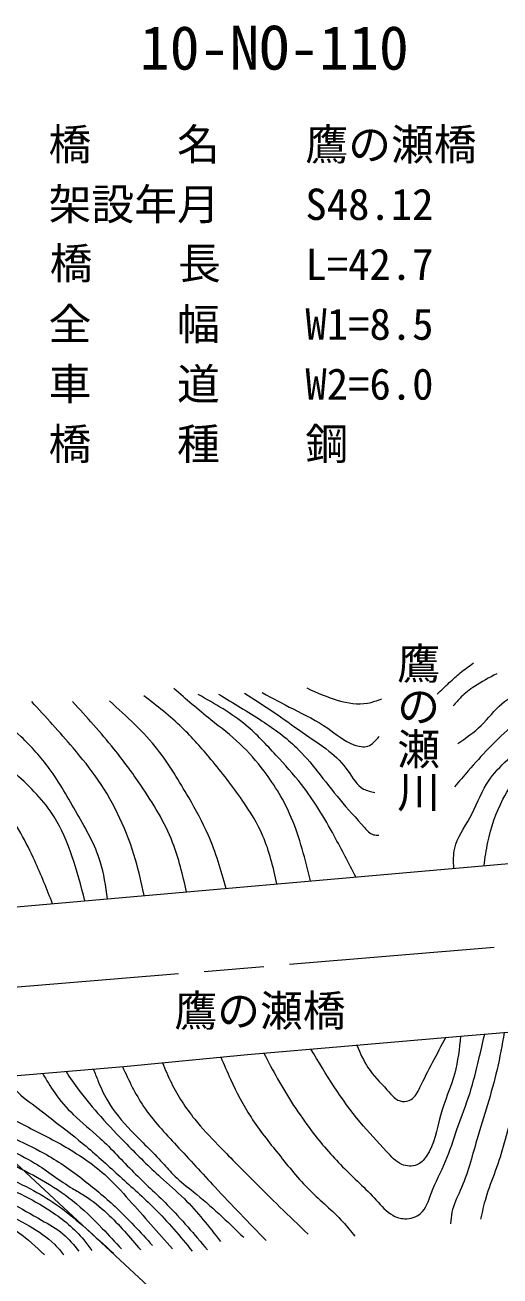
# Model space of a CAD drawing. Units: millimetres, scale not verified. Extents: x 40000 to 680000, y 20000 to 380000.
# Drawn here: x 269200 to 296939, y 242829 to 315915 of the extents above; entities that cross this region are included whole.
import ezdxf
from ezdxf.enums import TextEntityAlignment as Align

# ---------------------------------------------------------------- set-up
doc = ezdxf.new("R2010")
doc.units = ezdxf.units.MM
doc.header["$LTSCALE"] = 1000
doc.linetypes.add('CHAIN', pattern=[18.5, 12, -1.5, 3.5, -1.5])
for name, color, linetype, lineweight in [('M-BGD', 7, 'Continuous', 13), ('M-BMK', 2, 'CHAIN', 13), ('M-STR-HTXT', 7, 'Continuous', 13), ('M-STR-STR1', 1, 'Continuous', 13), ('M-STR-STRC', 7, 'Continuous', 13)]:
    doc.layers.add(name, color=color, linetype=linetype, lineweight=lineweight)
doc.styles.add('@ＭＳ ゴシック', font='')
doc.styles.add('ＭＳ ゴシック', font='')
doc.styles.get('@ＭＳ ゴシック').set_extended_font_data('@MS Gothic')
doc.styles.get('ＭＳ ゴシック').set_extended_font_data('MS Gothic')

msp = doc.modelspace()

# ---------------------------------------------------------------- linework, layer by layer
at = {"layer": 'M-BGD'}
for points, knots in [([(296014, 266801), (296075, 267259), (296135, 267716), (296228, 268168), (296406, 269037), (296704, 269885), (297112, 270677), (297685, 271787), (298477, 272787), (299386, 273636), (300021, 274229), (300713, 274750), (301425, 275260), (302189, 275808), (302976, 276346), (303843, 276668), (304714, 276991), (305665, 277098), (306604, 277191), (307327, 277263), (308043, 277328), (308752, 277444), (309553, 277575), (310345, 277771), (311116, 278057), (311758, 278296), (312385, 278596), (312902, 279032), (313369, 279425), (313748, 279927), (314057, 280458), (314172, 280654), (314277, 280853), (314382, 281053)], [0, 0, 0, 0, 1, 1, 1, 2, 2, 2, 3, 3, 3, 4, 4, 4, 5, 5, 5, 6, 6, 6, 7, 7, 7, 8, 8, 8, 9, 9, 9, 10, 10, 10, 11, 11, 11, 11]), ([(294241, 266645), (294227, 267044), (294213, 267443), (294295, 267815), (294436, 268449), (294856, 269007), (295180, 269602), (295536, 270257), (295775, 270958), (296154, 271569), (296733, 272503), (297638, 273228), (298482, 273987), (299367, 274782), (300185, 275616), (301135, 276297), (301735, 276727), (302387, 277096), (303066, 277398), (303765, 277708), (304493, 277948), (305177, 278282), (305515, 278447), (305842, 278635), (306170, 278823)], [0, 0, 0, 0, 1, 1, 1, 2, 2, 2, 3, 3, 3, 4, 4, 4, 5, 5, 5, 6, 6, 6, 7, 7, 7, 8, 8, 8, 8]), ([(296750, 278011), (296308, 277779), (295867, 277546), (295450, 277271), (295174, 277089), (294909, 276889), (294674, 276658), (294508, 276493), (294356, 276314), (294205, 276134)], [0, 0, 0, 0, 1, 1, 1, 2, 2, 2, 3, 3, 3, 3]), ([(302723, 278174), (302164, 277873), (301605, 277572), (301045, 277271), (300481, 276969), (299916, 276667), (299384, 276315), (298806, 275932), (298267, 275490), (297742, 275034), (297237, 274594), (296745, 274141), (296280, 273662), (295869, 273237), (295478, 272792), (295089, 272345), (294818, 272032), (294548, 271719), (294277, 271406)], [0, 0, 0, 0, 1, 1, 1, 2, 2, 2, 3, 3, 3, 4, 4, 4, 5, 5, 5, 6, 6, 6, 6]), ([(294476, 273933), (294955, 274263), (295433, 274593), (295847, 274997), (296264, 275404), (296615, 275886), (297056, 276261), (297461, 276603), (297941, 276856), (298392, 277145), (298753, 277376), (299096, 277630), (299438, 277885)], [0, 0, 0, 0, 1, 1, 1, 2, 2, 2, 3, 3, 3, 4, 4, 4, 4]), ([(285872, 265907), (285565, 267171), (285258, 268434), (284749, 269620), (284337, 270579), (283792, 271487), (283161, 272327), (282734, 272894), (282268, 273431), (281753, 273915), (281218, 274417), (280631, 274862), (280057, 275322), (279320, 275913), (278606, 276529), (277892, 277145)], [0, 0, 0, 0, 1, 1, 1, 2, 2, 2, 3, 3, 3, 4, 4, 4, 5, 5, 5, 5]), ([(285651, 277181), (286250, 276913), (286849, 276645), (287492, 276459), (288052, 276297), (288646, 276197), (289206, 276297), (289489, 276347), (289763, 276448), (290036, 276549)], [0, 0, 0, 0, 1, 1, 1, 2, 2, 2, 3, 3, 3, 3]), ([(270805, 264580), (270474, 265417), (270144, 266254), (269771, 267075), (269268, 268181), (268688, 269260), (267966, 270233), (267466, 270908), (266899, 271532), (266306, 272128), (265675, 272763), (265015, 273366), (264339, 273951), (263311, 274840), (262246, 275686), (261181, 276531)], [0, 0, 0, 0, 1, 1, 1, 2, 2, 2, 3, 3, 3, 4, 4, 4, 5, 5, 5, 5]), ([(276167, 265052), (276011, 265754), (275855, 266456), (275654, 267147), (275175, 268796), (274440, 270387), (273470, 271803), (273021, 272458), (272522, 273076), (272008, 273680), (271225, 274602), (270408, 275495), (269590, 276387)], [0, 0, 0, 0, 1, 1, 1, 2, 2, 2, 3, 3, 3, 4, 4, 4, 4]), ([(278638, 265270), (278410, 266250), (278181, 267229), (277819, 268158), (277359, 269340), (276681, 270440), (275961, 271496), (275462, 272228), (274942, 272940), (274391, 273626), (273625, 274578), (272799, 275483), (271972, 276387)], [0, 0, 0, 0, 1, 1, 1, 2, 2, 2, 3, 3, 3, 4, 4, 4, 4]), ([(280939, 265473), (280643, 266526), (280346, 267579), (279913, 268573), (279582, 269330), (279173, 270053), (278758, 270775), (278202, 271741), (277637, 272705), (276953, 273572), (276130, 274616), (275134, 275519), (274138, 276423)], [0, 0, 0, 0, 1, 1, 1, 2, 2, 2, 3, 3, 3, 4, 4, 4, 4]), ([(283916, 265735), (283696, 266690), (283476, 267645), (283092, 268534), (282773, 269271), (282342, 269962), (281883, 270627), (281313, 271453), (280700, 272240), (280060, 273010), (279524, 273655), (278969, 274289), (278364, 274868), (277668, 275535), (276906, 276131), (276144, 276727)], [0, 0, 0, 0, 1, 1, 1, 2, 2, 2, 3, 3, 3, 4, 4, 4, 5, 5, 5, 5]), ([(288523, 266141), (288108, 266942), (287693, 267743), (287257, 268537), (286684, 269582), (286076, 270615), (285345, 271551), (284878, 272147), (284362, 272704), (283847, 273265), (283292, 273868), (282738, 274476), (282114, 274997), (281267, 275706), (280292, 276254), (279317, 276802)], [0, 0, 0, 0, 1, 1, 1, 2, 2, 2, 3, 3, 3, 4, 4, 4, 5, 5, 5, 5]), ([(280508, 276820), (281363, 276311), (282219, 275802), (283053, 275250), (283760, 274783), (284451, 274284), (285056, 273698), (285492, 273275), (285883, 272806), (286265, 272327), (286713, 271764), (287150, 271188), (287600, 270648), (288054, 270105), (288521, 269599), (289026, 269024), (289182, 268847), (289342, 268662), (289549, 268609), (289645, 268585), (289750, 268588), (289856, 268591)], [0, 0, 0, 0, 1, 1, 1, 2, 2, 2, 3, 3, 3, 4, 4, 4, 5, 5, 5, 6, 6, 6, 7, 7, 7, 7]), ([(282024, 276874), (282589, 276521), (283154, 276168), (283702, 275791), (284267, 275403), (284813, 274989), (285381, 274600), (285910, 274238), (286457, 273898), (286951, 273500), (287368, 273163), (287746, 272784), (288069, 272327), (288345, 271937), (288582, 271490), (288972, 271280), (289168, 271174), (289404, 271128), (289639, 271081)], [0, 0, 0, 0, 1, 1, 1, 2, 2, 2, 3, 3, 3, 4, 4, 4, 5, 5, 5, 6, 6, 6, 6]), ([(283053, 276910), (283650, 276586), (284248, 276263), (284857, 275954), (285547, 275605), (286252, 275275), (286878, 274835), (287371, 274489), (287814, 274076), (288412, 273861), (288681, 273764), (288980, 273707), (289224, 273788), (289481, 273873), (289678, 274111), (289874, 274348)], [0, 0, 0, 0, 1, 1, 1, 2, 2, 2, 3, 3, 3, 4, 4, 4, 5, 5, 5, 5]), ([(272698, 264746), (272464, 265628), (272230, 266510), (271935, 267379), (271666, 268171), (271347, 268952), (270906, 269653), (270317, 270590), (269511, 271382), (268687, 272143), (267260, 273461), (265781, 274684), (264301, 275906)], [0, 0, 0, 0, 1, 1, 1, 2, 2, 2, 3, 3, 3, 4, 4, 4, 4]), ([(274014, 264862), (273914, 265601), (273813, 266339), (273597, 267039), (273293, 268021), (272760, 268929), (272243, 269836), (271728, 270740), (271229, 271642), (270619, 272471), (270130, 273135), (269571, 273753), (268977, 274330), (268420, 274871), (267832, 275376), (267244, 275882)], [0, 0, 0, 0, 1, 1, 1, 2, 2, 2, 3, 3, 3, 4, 4, 4, 5, 5, 5, 5]), ([(283144, 255854), (283408, 255348), (283672, 254843), (283951, 254345), (284542, 253294), (285200, 252280), (285931, 251318), (286494, 250579), (287099, 249870), (287748, 249212), (288394, 248556), (289083, 247952), (289715, 247257), (290012, 246931), (290297, 246585), (290674, 246374), (290886, 246256), (291129, 246180), (291380, 246173), (291712, 246162), (292060, 246270), (292301, 246475), (292630, 246756), (292758, 247219), (292919, 247648), (293169, 248316), (293499, 248902), (293764, 249528), (294025, 250145), (294221, 250802), (294445, 251445), (294689, 252147), (294966, 252833), (295189, 253538), (295392, 254180), (295551, 254837), (295706, 255493), (295821, 255980), (295935, 256466), (296048, 256953)], [0, 0, 0, 0, 1, 1, 1, 2, 2, 2, 3, 3, 3, 4, 4, 4, 5, 5, 5, 6, 6, 6, 7, 7, 7, 8, 8, 8, 9, 9, 9, 10, 10, 10, 11, 11, 11, 12, 12, 12, 13, 13, 13, 13]), ([(294643, 256831), (294562, 256102), (294481, 255373), (294293, 254673), (294071, 253842), (293698, 253052), (293461, 252214), (293229, 251391), (293128, 250521), (292629, 249805), (292485, 249599), (292309, 249406), (292086, 249313), (291817, 249201), (291480, 249233), (291203, 249351), (290842, 249505), (290582, 249804), (290321, 250095), (289795, 250681), (289262, 251234), (288769, 251823), (287678, 253127), (286785, 254606), (285893, 256086)], [0, 0, 0, 0, 1, 1, 1, 2, 2, 2, 3, 3, 3, 4, 4, 4, 5, 5, 5, 6, 6, 6, 7, 7, 7, 8, 8, 8, 8]), ([(288581, 256313), (288774, 255855), (288967, 255398), (289230, 255002), (289536, 254539), (289937, 254158), (290339, 253703), (290603, 253404), (290868, 253072), (291233, 253026), (291404, 253004), (291597, 253045), (291747, 253134), (291996, 253282), (292129, 253563), (292261, 253838), (292762, 254874), (293269, 255815), (293775, 256757)], [0, 0, 0, 0, 1, 1, 1, 2, 2, 2, 3, 3, 3, 4, 4, 4, 5, 5, 5, 6, 6, 6, 6]), ([(297193, 257052), (297062, 256328), (296932, 255604), (296766, 254888), (296444, 253505), (295989, 252154), (295593, 250789), (295302, 249790), (295043, 248785), (294621, 247825), (294437, 247405), (294221, 246993), (294130, 246551), (294084, 246333), (294069, 246108), (294054, 245883)], [0, 0, 0, 0, 1, 1, 1, 2, 2, 2, 3, 3, 3, 4, 4, 4, 5, 5, 5, 5]), ([(298431, 257160), (298199, 255524), (297967, 253889), (297611, 252277), (297363, 251154), (297054, 250043), (296665, 248960), (296476, 248435), (296268, 247917), (296110, 247383), (295989, 246977), (295898, 246562), (295807, 246147)], [0, 0, 0, 0, 1, 1, 1, 2, 2, 2, 3, 3, 3, 4, 4, 4, 4]), ([(277224, 255290), (277390, 254891), (277556, 254493), (277746, 254106), (278117, 253352), (278580, 252641), (279108, 251987), (279537, 251456), (280008, 250963), (280483, 250473), (281129, 249808), (281783, 249150), (282438, 248493), (282986, 247944), (283535, 247396), (284090, 246854), (284633, 246324), (285181, 245801), (285730, 245277)], [0, 0, 0, 0, 1, 1, 1, 2, 2, 2, 3, 3, 3, 4, 4, 4, 5, 5, 5, 6, 6, 6, 6]), ([(280633, 255622), (280818, 255187), (281004, 254751), (281202, 254320), (281553, 253555), (281943, 252806), (282400, 252100), (282884, 251352), (283443, 250655), (284002, 249956), (284586, 249226), (285169, 248495), (285831, 247837), (286461, 247211), (287162, 246652), (287760, 245996), (288007, 245725), (288237, 245438), (288467, 245151)], [0, 0, 0, 0, 1, 1, 1, 2, 2, 2, 3, 3, 3, 4, 4, 4, 5, 5, 5, 6, 6, 6, 6]), ([(266323, 254348), (266605, 253792), (266886, 253236), (267304, 252809), (267747, 252356), (268342, 252050), (268928, 251754), (269777, 251324), (270606, 250917), (271418, 250454), (272278, 249964), (273118, 249411), (273854, 248749), (274367, 248288), (274829, 247775), (275289, 247260), (276134, 246315), (276970, 245366), (277806, 244418)], [0, 0, 0, 0, 1, 1, 1, 2, 2, 2, 3, 3, 3, 4, 4, 4, 5, 5, 5, 6, 6, 6, 6]), ([(268195, 254505), (268268, 254329), (268342, 254152), (268438, 253992), (268712, 253536), (269172, 253210), (269611, 252882), (270083, 252530), (270532, 252177), (270986, 251823), (271580, 251360), (272184, 250898), (272764, 250410), (273446, 249837), (274096, 249229), (274757, 248632), (275429, 248026), (276112, 247431), (276750, 246791), (277537, 246000), (278253, 245140), (278969, 244281)], [0, 0, 0, 0, 1, 1, 1, 2, 2, 2, 3, 3, 3, 4, 4, 4, 5, 5, 5, 6, 6, 6, 7, 7, 7, 7]), ([(270213, 254673), (270444, 254284), (270674, 253895), (270935, 253526), (271256, 253073), (271622, 252651), (272020, 252264), (272516, 251783), (273062, 251356), (273571, 250890), (274259, 250260), (274880, 249559), (275539, 248897), (276183, 248250), (276865, 247641), (277506, 246992), (278333, 246157), (279093, 245257), (279852, 244356)], [0, 0, 0, 0, 1, 1, 1, 2, 2, 2, 3, 3, 3, 4, 4, 4, 5, 5, 5, 6, 6, 6, 6]), ([(271579, 254787), (271830, 254418), (272082, 254049), (272348, 253690), (272746, 253152), (273175, 252637), (273622, 252138), (274116, 251586), (274631, 251054), (275148, 250524), (275789, 249866), (276435, 249212), (277115, 248594), (277574, 248178), (278049, 247778), (278490, 247346), (279268, 246582), (279938, 245715), (280609, 244848)], [0, 0, 0, 0, 1, 1, 1, 2, 2, 2, 3, 3, 3, 4, 4, 4, 5, 5, 5, 6, 6, 6, 6]), ([(273189, 254922), (273277, 254696), (273366, 254470), (273458, 254245), (273615, 253861), (273783, 253481), (273988, 253122), (274366, 252460), (274871, 251874), (275400, 251318), (276006, 250683), (276643, 250089), (277229, 249439), (277466, 249176), (277695, 248904), (277948, 248657), (278285, 248329), (278664, 248045), (279033, 247749), (280066, 246921), (281019, 246005), (281971, 245088)], [0, 0, 0, 0, 1, 1, 1, 2, 2, 2, 3, 3, 3, 4, 4, 4, 5, 5, 5, 6, 6, 6, 7, 7, 7, 7]), ([(274885, 255063), (275262, 254260), (275639, 253457), (276128, 252728), (276679, 251908), (277371, 251184), (278050, 250454), (278806, 249643), (279545, 248825), (280297, 248018), (281274, 246969), (282274, 245937), (283274, 244905)], [0, 0, 0, 0, 1, 1, 1, 2, 2, 2, 3, 3, 3, 4, 4, 4, 4]), ([(263832, 254213), (264441, 253636), (265049, 253059), (265713, 252553), (266535, 251927), (267442, 251409), (268374, 250952), (269021, 250634), (269680, 250345), (270308, 249999), (271087, 249571), (271820, 249055), (272528, 248511), (273199, 247996), (273848, 247457), (274462, 246880), (275228, 246160), (275939, 245383), (276650, 244606)], [0, 0, 0, 0, 1, 1, 1, 2, 2, 2, 3, 3, 3, 4, 4, 4, 5, 5, 5, 6, 6, 6, 6]), ([(261182, 251637), (262020, 251476), (262858, 251314), (263689, 251119), (264542, 250918), (265388, 250682), (266204, 250370), (266894, 250107), (267563, 249790), (268230, 249462), (269538, 248820), (270837, 248135), (271972, 247234), (272592, 246742), (273162, 246185), (273712, 245611), (274091, 245216), (274461, 244812), (274830, 244409)], [0, 0, 0, 0, 1, 1, 1, 2, 2, 2, 3, 3, 3, 4, 4, 4, 5, 5, 5, 6, 6, 6, 6]), ([(264339, 251621), (265321, 251321), (266303, 251021), (267253, 250637), (267558, 250514), (267860, 250383), (268161, 250246), (268708, 249999), (269250, 249737), (269762, 249427), (270524, 248966), (271219, 248398), (271982, 247938), (272208, 247802), (272440, 247675), (272663, 247535), (273139, 247235), (273576, 246874), (273988, 246488), (274694, 245825), (275325, 245091), (275955, 244356)], [0, 0, 0, 0, 1, 1, 1, 2, 2, 2, 3, 3, 3, 4, 4, 4, 5, 5, 5, 6, 6, 6, 7, 7, 7, 7]), ([(260895, 250655), (261599, 250530), (262302, 250406), (263000, 250253), (263888, 250057), (264767, 249814), (265632, 249530), (266409, 249274), (267174, 248984), (267927, 248664), (268527, 248408), (269120, 248134), (269693, 247823), (270213, 247540), (270718, 247228), (271198, 246881), (271744, 246487), (272256, 246048), (272762, 245603), (273300, 245129), (273830, 244647), (274360, 244165)], [0, 0, 0, 0, 1, 1, 1, 2, 2, 2, 3, 3, 3, 4, 4, 4, 5, 5, 5, 6, 6, 6, 7, 7, 7, 7]), ([(260321, 249270), (260811, 249231), (261301, 249192), (261781, 249101), (262400, 248983), (263002, 248778), (263605, 248588), (264479, 248313), (265356, 248069), (266237, 247814), (266963, 247605), (267691, 247387), (268373, 247074), (268989, 246791), (269567, 246430), (270164, 246091), (270598, 245844), (271041, 245608), (271417, 245292), (271764, 244999), (272053, 244637), (272342, 244274)], [0, 0, 0, 0, 1, 1, 1, 2, 2, 2, 3, 3, 3, 4, 4, 4, 5, 5, 5, 6, 6, 6, 7, 7, 7, 7]), ([(260646, 249800), (261786, 249624), (262927, 249447), (264055, 249209), (265062, 248996), (266060, 248734), (267033, 248397), (268323, 247950), (269570, 247370), (270714, 246610), (271428, 246137), (272102, 245593), (272636, 244932), (272798, 244732), (272947, 244521), (273096, 244310)], [0, 0, 0, 0, 1, 1, 1, 2, 2, 2, 3, 3, 3, 4, 4, 4, 5, 5, 5, 5]), ([(259131, 248667), (259705, 248580), (260279, 248493), (260847, 248378), (261705, 248204), (262551, 247965), (263387, 247705), (264415, 247385), (265429, 247032), (266431, 246620), (267265, 246278), (268090, 245895), (268818, 245376), (269359, 244991), (269845, 244532), (270332, 244073)], [0, 0, 0, 0, 1, 1, 1, 2, 2, 2, 3, 3, 3, 4, 4, 4, 5, 5, 5, 5]), ([(259828, 249020), (260621, 248842), (261413, 248664), (262201, 248470), (263086, 248252), (263966, 248014), (264833, 247730), (265807, 247412), (266764, 247037), (267700, 246620), (268292, 246357), (268875, 246078), (269441, 245754), (269980, 245446), (270503, 245098), (270937, 244661), (271122, 244476), (271290, 244274), (271459, 244073)], [0, 0, 0, 0, 1, 1, 1, 2, 2, 2, 3, 3, 3, 4, 4, 4, 5, 5, 5, 6, 6, 6, 6])]:
    msp.add_open_spline(points, degree=3, knots=knots, dxfattribs=at)
at = {"layer": 'M-BMK'}
msp.add_line((266211, 259513), (299553, 262274), dxfattribs=at)
at = {"layer": 'M-STR-HTXT'}
msp.add_open_spline([(293269, 276821), (293505, 277047), (293741, 277274), (293981, 277497), (294189, 277691), (294400, 277882), (294620, 278063), (294868, 278266), (295127, 278457), (295387, 278647)], degree=3, knots=[0, 0, 0, 0, 1, 1, 1, 2, 2, 2, 3, 3, 3, 3], dxfattribs=at)
at = {"layer": 'M-STR-STR1'}
for p, q in [((264080, 263987), (305079, 267600)), ((295091, 256870), (300320, 257324)), ((288084, 256270), (295091, 256870)), ((282193, 255774), (288084, 256270)), ((265823, 254307), (274979, 255071)), ((274979, 255071), (282193, 255774))]:
    msp.add_line(p, q, dxfattribs=at)
at = {"layer": 'M-STR-STRC'}
msp.add_line((283407, 235732), (263513, 254197), dxfattribs=at)

# ---------------------------------------------------------------- texts
at = {"layer": 'M-STR-HTXT', "style": '@ＭＳ ゴシック'}
msp.add_text('鷹の瀬川', height=1833, rotation=270, dxfattribs=at).set_placement((290688, 269889), align=Align.BOTTOM_RIGHT)
at = {"layer": 'M-STR-STR1', "style": 'ＭＳ ゴシック'}
for s, height, p in [('10-NO-110', 2566, (275904, 312537)), ('橋\u3000\u3000名', 1833, (270575, 307475)), ('鷹の瀬橋', 1833, (285575, 307475)), ('架設年月', 1833, (270575, 303975)), ('S48.12', 1833, (285575, 303975)), ('橋\u3000  長', 1833, (270643, 300526)), ('L=42.7', 1833, (285575, 300475)), ('全\u3000\u3000幅', 1833, (270575, 296975)), ('W1=8.5', 1833, (285575, 296975)), ('車\u3000\u3000道', 1833, (270575, 293475)), ('W2=6.0', 1833, (285575, 293475)), ('橋\u3000\u3000種', 1833, (270575, 289975)), ('鋼', 1833, (285575, 289975)), ('鷹の瀬橋', 1833, (277924, 256864))]:
    msp.add_text(s, height=height, dxfattribs=at).set_placement(p, align=Align.BOTTOM_LEFT)

doc.saveas('drawing.dxf')
